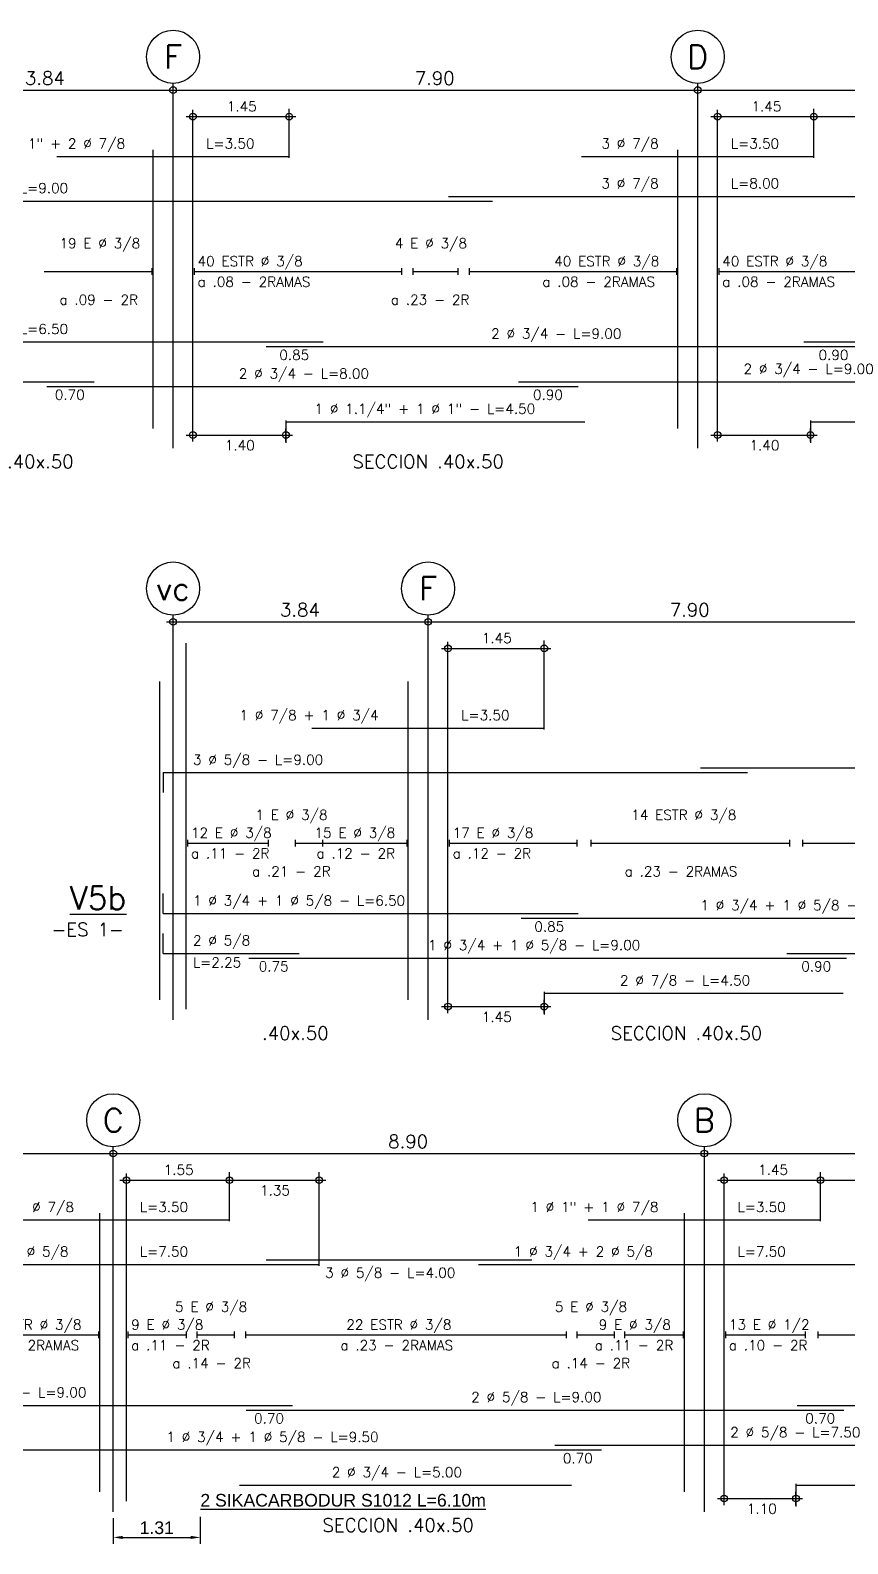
# Model space of a CAD drawing. Header units: millimetres. Extents: x 1 to 301, y -42 to 59.
# Drawn here: x 266.13 to 278.44, y 36.56 to 59.33 of the extents above; entities that cross this region are included whole.
import ezdxf
from ezdxf.enums import TextEntityAlignment as Align

# ---------------------------------------------------------------- set-up
doc = ezdxf.new("R2010")
doc.units = ezdxf.units.MM
doc.header["$LTSCALE"] = 0.0003
doc.header["$PDMODE"] = 34
doc.header["$PDSIZE"] = 0.1
for name, color, linetype in [('SIM-ACHURADOS', 8, 'Continuous'), ('SIM-COTAS', 1, 'Continuous'), ('SIM-FIBRACARB', 4, 'Continuous')]:
    doc.layers.add(name, color=color, linetype=linetype)
doc.styles.add('ARIAL EE', font='arial.ttf')
doc.styles.add('P140', font='SIMPLEX', dxfattribs={"height": 0.35})
doc.styles.add('P60', font='SIMPLEX', dxfattribs={"height": 0.16})
doc.styles.add('P80', font='SIMPLEX', dxfattribs={"height": 0.2})
doc.dimstyles.new('RE - STANDAR', dxfattribs={"dimtxt": 0.002, "dimasz": 0.0015, "dimexe": 0.001, "dimexo": 0.001, "dimgap": 0.0005, "dimtad": 1, "dimzin": 4, "dimdsep": 46, "dimtxsty": 'ARIAL EE', "dimcen": -0.001, "dimclrd": 256, "dimclre": 256, "dimclrt": 2, "dimadec": 0, "dimazin": 0, "dimtfac": 1, "dimtix": 1, "dimtofl": 0, "dimtmove": 1, "dimatfit": 0, "dimfxl": 0.0015, "dimtolj": 1, "dimtzin": 4, "dimlwd": -1, "dimlwe": -1, "dimarcsym": 0})

# ---------------------------------------------------------------- blocks, each defined once
blk = doc.blocks.new('*D36')
at = {"layer": 'SIM-COTAS', "transparency": 16777216}
for p, q in [((267.382, 36.95), (267.382, 36.564)), ((268.692, 36.967), (268.692, 36.564)), ((267.524, 36.659), (268.549, 36.659))]:
    blk.add_line(p, q, dxfattribs=at)
for points in [[(267.524, 36.682), (267.524, 36.635), (267.382, 36.659)], [(268.549, 36.682), (268.549, 36.635), (268.692, 36.659)]]:
    blk.add_solid(points, dxfattribs=at)
at = {"layer": 'SIM-COTAS', "color": 2, "transparency": 16777216, "insert": (268.037, 36.803), "char_height": 0.19, "attachment_point": 5, "style": 'ARIAL EE'}
blk.add_mtext('\\A1;1.31', dxfattribs=at)

msp = doc.modelspace()

# ---------------------------------------------------------------- linework, layer by layer
at = {"layer": 'SIM-ACHURADOS'}
for p, q in [((268.282, 53.045), (268.282, 58.535)), ((276.182, 53.045), (276.182, 58.535)), ((264.442, 58.435), (291.032, 58.435)), ((268.582, 53.205), (268.582, 58.115)), ((270.032, 57.415), (270.032, 58.155)), ((276.482, 53.205), (276.482, 58.115)), ((277.932, 57.415), (277.932, 58.155)), ((268.582, 58.035), (270.032, 58.035)), ((276.482, 58.035), (277.932, 58.035)), ((277.932, 58.035), (280.432, 58.035)), ((266.532, 57.435), (270.032, 57.435)), ((267.982, 53.345), (267.982, 57.535)), ((274.432, 57.435), (277.932, 57.435)), ((275.882, 53.345), (275.882, 57.535)), ((264.292, 56.765), (273.092, 56.765)), ((272.432, 56.835), (280.432, 56.835)), ((266.342, 55.705), (267.962, 55.705)), ((267.962, 55.755), (267.962, 55.655)), ((268.602, 55.755), (268.602, 55.655)), ((268.602, 55.705), (271.722, 55.705)), ((271.722, 55.755), (271.722, 55.655)), ((271.892, 55.755), (271.892, 55.655)), ((271.892, 55.705), (272.572, 55.705)), ((272.572, 55.755), (272.572, 55.655)), ((272.742, 55.755), (272.742, 55.655)), ((272.742, 55.705), (275.862, 55.705)), ((275.862, 55.755), (275.862, 55.655)), ((276.502, 55.755), (276.502, 55.655)), ((276.502, 55.705), (279.622, 55.705)), ((264.292, 54.645), (270.542, 54.645)), ((269.682, 54.575), (278.682, 54.575)), ((277.782, 54.645), (286.282, 54.645)), ((264.292, 54.045), (267.092, 54.045)), ((266.382, 53.975), (274.382, 53.975)), ((273.482, 54.045), (282.482, 54.045)), ((269.982, 53.465), (269.982, 53.125)), ((269.982, 53.445), (274.482, 53.445)), ((277.882, 53.465), (277.882, 53.125)), ((277.882, 53.445), (282.382, 53.445)), ((268.582, 53.245), (269.982, 53.245)), ((276.482, 53.245), (277.882, 53.245)), ((268.282, 44.445), (268.282, 50.535)), ((268.282, 50.435), (300.732, 50.435)), ((272.122, 44.445), (272.122, 50.535)), ((268.482, 44.605), (268.482, 50.115)), ((272.422, 44.605), (272.422, 50.115)), ((273.872, 48.815), (273.872, 50.155)), ((272.422, 50.035), (273.872, 50.035)), ((268.082, 44.745), (268.082, 49.535)), ((271.822, 44.745), (271.822, 49.535)), ((270.372, 48.835), (273.872, 48.835)), ((268.132, 48.165), (276.932, 48.165)), ((268.132, 48.165), (268.132, 47.865)), ((276.222, 48.235), (284.222, 48.235)), ((268.502, 47.155), (268.502, 47.055)), ((269.712, 47.155), (269.712, 47.055)), ((270.122, 47.155), (270.122, 47.055)), ((270.122, 47.155), (270.122, 47.055)), ((270.532, 47.155), (270.532, 47.055)), ((271.802, 47.155), (271.802, 47.055)), ((272.442, 47.155), (272.442, 47.055)), ((274.362, 47.155), (274.362, 47.055)), ((274.572, 47.155), (274.572, 47.055)), ((277.562, 47.155), (277.562, 47.055)), ((277.762, 47.155), (277.762, 47.055)), ((268.502, 47.105), (269.712, 47.105)), ((270.122, 47.105), (270.122, 47.105)), ((270.122, 47.105), (271.802, 47.105)), ((272.442, 47.105), (274.362, 47.105)), ((274.572, 47.105), (277.562, 47.105)), ((277.762, 47.105), (279.802, 47.105)), ((268.132, 46.045), (268.132, 46.345)), ((268.132, 46.045), (274.382, 46.045)), ((273.522, 45.975), (282.522, 45.975)), ((268.132, 45.445), (268.132, 45.745)), ((268.132, 45.445), (270.182, 45.445)), ((269.422, 45.375), (278.422, 45.375)), ((277.522, 45.445), (286.522, 45.445)), ((273.872, 44.865), (273.872, 44.525)), ((272.422, 44.645), (273.872, 44.645)), ((273.872, 44.845), (278.372, 44.845)), ((247.742, 42.435), (290.282, 42.435)), ((267.382, 37.045), (267.382, 42.535)), ((276.282, 37.045), (276.282, 42.535)), ((269.132, 41.415), (269.132, 42.155)), ((270.482, 40.745), (270.482, 42.155)), ((278.032, 41.415), (278.032, 42.155)), ((267.582, 37.205), (267.582, 42.115)), ((267.582, 42.035), (269.132, 42.035)), ((269.132, 42.035), (270.482, 42.035)), ((276.582, 37.205), (276.582, 42.115)), ((276.582, 42.035), (278.032, 42.035)), ((278.032, 42.035), (280.382, 42.035)), ((267.182, 37.345), (267.182, 41.535)), ((275.982, 37.345), (275.982, 41.535)), ((265.632, 41.435), (269.132, 41.435)), ((274.532, 41.435), (278.032, 41.435)), ((262.982, 40.765), (270.482, 40.765)), ((269.682, 40.835), (273.682, 40.835)), ((272.882, 40.765), (280.382, 40.765)), ((264.642, 39.705), (267.162, 39.705)), ((267.162, 39.755), (267.162, 39.655)), ((267.602, 39.755), (267.602, 39.655)), ((267.602, 39.705), (268.482, 39.705)), ((268.482, 39.755), (268.482, 39.655)), ((268.642, 39.755), (268.642, 39.655)), ((268.642, 39.705), (269.202, 39.705)), ((269.202, 39.755), (269.202, 39.655)), ((269.372, 39.755), (269.372, 39.655)), ((269.372, 39.705), (274.202, 39.705)), ((274.202, 39.755), (274.202, 39.655)), ((274.362, 39.755), (274.362, 39.655)), ((274.362, 39.705), (274.922, 39.705)), ((274.922, 39.755), (274.922, 39.655)), ((275.082, 39.755), (275.082, 39.655)), ((275.082, 39.705), (275.962, 39.705)), ((275.962, 39.755), (275.962, 39.655)), ((276.602, 39.755), (276.602, 39.655)), ((276.602, 39.705), (277.802, 39.705)), ((277.802, 39.755), (277.802, 39.655)), ((277.992, 39.755), (277.992, 39.655)), ((277.992, 39.705), (280.982, 39.705)), ((261.082, 38.645), (270.082, 38.645)), ((269.382, 38.575), (278.382, 38.575)), ((277.682, 38.645), (285.682, 38.645)), ((274.032, 38.045), (281.532, 38.045)), ((265.232, 37.975), (274.732, 37.975)), ((269.282, 37.445), (274.282, 37.445)), ((277.662, 37.465), (277.662, 37.125)), ((277.662, 37.445), (281.662, 37.445)), ((276.582, 37.245), (277.662, 37.245))]:
    msp.add_line(p, q, dxfattribs=at)
for centre in [(268.282, 58.935), (276.182, 58.935), (268.282, 50.935), (272.122, 50.935), (267.382, 42.935), (276.282, 42.935)]:
    msp.add_circle(centre, 0.4, dxfattribs=at)
for p in [(268.282, 58.435), (276.182, 58.435), (268.582, 58.035), (270.032, 58.035), (276.482, 58.035), (277.932, 58.035), (268.582, 53.245), (269.982, 53.245), (276.482, 53.245), (277.882, 53.245), (268.282, 50.435), (272.122, 50.435), (272.422, 50.035), (273.872, 50.035), (272.422, 44.645), (273.872, 44.645), (267.382, 42.435), (276.282, 42.435), (267.582, 42.035), (269.132, 42.035), (270.482, 42.035), (276.582, 42.035), (278.032, 42.035), (276.582, 37.245), (277.662, 37.245)]:
    msp.add_point(p, dxfattribs=at)

# ---------------------------------------------------------------- texts
at = {"layer": 'SIM-ACHURADOS', "style": 'P140'}
for s, p in [('F', (268.282, 58.935)), ('D', (276.182, 58.935)), ('F', (272.122, 50.935)), ('vc', (268.282, 50.935)), ('C', (267.382, 42.935)), ('B', (276.282, 42.935))]:
    msp.add_text(s, height=0.35, dxfattribs=at).set_placement(p, align=Align.MIDDLE)
at = {"layer": 'SIM-ACHURADOS'}
for s, height, style, p in [('3.84', 0.2, 'P80', (266.052, 58.515)), ('7.90', 0.2, 'P80', (271.922, 58.515)), ('1.45', 0.15, 'P60', (269.092, 58.115)), ('1.45', 0.15, 'P60', (276.992, 58.115)), ('1 %%c 1" + 2 %%c 7/8', 0.15, 'P60', (265.632, 57.555)), ('L=3.50', 0.15, 'P60', (268.782, 57.555)), ('3 %%c 7/8', 0.15, 'P60', (274.732, 57.555)), ('L=3.50', 0.15, 'P60', (276.682, 57.555)), ('3 %%c 5/8 - L=9.00', 0.15, 'P60', (264.742, 56.885)), ('3 %%c 7/8', 0.15, 'P60', (274.732, 56.955)), ('L=8.00', 0.15, 'P60', (276.682, 56.955)), ('19 E %%c 3/8', 0.15, 'P60', (266.572, 56.055)), ('4 E %%c 3/8', 0.15, 'P60', (271.622, 56.055)), ('40 ESTR %%c 3/8', 0.15, 'P60', (268.652, 55.785)), ('40 ESTR %%c 3/8', 0.15, 'P60', (274.022, 55.785)), ('40 ESTR %%c 3/8', 0.15, 'P60', (276.552, 55.785)), ('a .08 - 2RAMAS', 0.15, 'P60', (268.652, 55.475)), ('a .08 - 2RAMAS', 0.15, 'P60', (273.842, 55.475)), ('a .08 - 2RAMAS', 0.15, 'P60', (276.552, 55.475)), ('a .09 - 2R', 0.15, 'P60', (266.572, 55.205)), ('a .23 - 2R', 0.15, 'P60', (271.562, 55.205)), ('2 %%c 3/4 - L=6.50', 0.15, 'P60', (264.742, 54.765)), ('2 %%c 3/4 - L=9.00', 0.15, 'P60', (273.072, 54.695)), ('0.85', 0.15, 'P60', (269.882, 54.375)), ('0.90', 0.15, 'P60', (278.002, 54.375)), ('2 %%c 3/4 - L=8.00', 0.15, 'P60', (269.272, 54.095)), ('2 %%c 3/4 - L=9.00', 0.15, 'P60', (276.872, 54.165)), ('0.70', 0.15, 'P60', (266.502, 53.775)), ('1 %%c 1.1/4" + 1 %%c 1" - L=4.50', 0.15, 'P60', (270.412, 53.565)), ('0.90', 0.15, 'P60', (273.702, 53.775)), ('1.40', 0.15, 'P60', (269.062, 53.015)), ('1.40', 0.15, 'P60', (276.962, 53.015)), ('.40x.50', 0.2, 'P80', (265.782, 52.745)), ('SECCION .40x.50', 0.2, 'P80', (270.982, 52.745)), ('3.84', 0.2, 'P80', (269.892, 50.515)), ('7.90', 0.2, 'P80', (275.762, 50.515)), ('1.45', 0.15, 'P60', (272.932, 50.115)), ('1 %%c 7/8 + 1 %%c 3/4', 0.15, 'P60', (269.282, 48.955)), ('L=3.50', 0.15, 'P60', (272.622, 48.955)), ('3 %%c 5/8 - L=9.00', 0.15, 'P60', (268.582, 48.285)), ('1 E %%c 3/8', 0.15, 'P60', (269.522, 47.455)), ('14 ESTR %%c 3/8', 0.15, 'P60', (275.182, 47.455)), ('12 E %%c 3/8', 0.15, 'P60', (268.552, 47.185)), ('15 E %%c 3/8', 0.15, 'P60', (270.412, 47.185)), ('17 E %%c 3/8', 0.15, 'P60', (272.492, 47.185)), ('a .11 - 2R', 0.15, 'P60', (268.552, 46.875)), ('a .12 - 2R', 0.15, 'P60', (270.442, 46.875)), ('a .12 - 2R', 0.15, 'P60', (272.492, 46.875)), ('a .21 - 2R', 0.15, 'P60', (269.472, 46.605)), ('a .23 - 2RAMAS', 0.15, 'P60', (275.082, 46.605)), ('1 %%c 3/4 + 1 %%c 5/8 - L=6.50', 0.15, 'P60', (268.582, 46.165)), ('1 %%c 3/4 + 1 %%c 5/8 - L=9.00', 0.15, 'P60', (276.222, 46.095)), ('-ES 1-', 0.2, 'P80', (266.452, 45.705)), ('0.85', 0.15, 'P60', (273.722, 45.775)), ('2 %%c 5/8', 0.15, 'P60', (268.582, 45.565)), ('1 %%c 3/4 + 1 %%c 5/8 - L=9.00', 0.15, 'P60', (272.122, 45.495)), ('L=2.25', 0.15, 'P60', (268.582, 45.235)), ('0.75', 0.15, 'P60', (269.572, 45.175)), ('0.90', 0.15, 'P60', (277.742, 45.175)), ('2 %%c 7/8 - L=4.50', 0.15, 'P60', (275.012, 44.965)), ('1.45', 0.15, 'P60', (272.932, 44.415)), ('.40x.50', 0.2, 'P80', (269.622, 44.145)), ('SECCION .40x.50', 0.2, 'P80', (274.872, 44.145)), ('8.90', 0.2, 'P80', (271.522, 42.515)), ('1.55', 0.15, 'P60', (268.142, 42.115)), ('1.45', 0.15, 'P60', (277.092, 42.115)), ('1.35', 0.15, 'P60', (269.592, 41.805)), ('1 %%c 1" + 1 %%c 7/8', 0.15, 'P60', (264.862, 41.555)), ('L=3.50', 0.15, 'P60', (267.782, 41.555)), ('1 %%c 1" + 1 %%c 7/8', 0.15, 'P60', (273.662, 41.555)), ('L=3.50', 0.15, 'P60', (276.782, 41.555)), ('1 %%c 3/4 + 2 %%c 5/8', 0.15, 'P60', (264.612, 40.885)), ('L=7.50', 0.15, 'P60', (267.782, 40.885)), ('1 %%c 3/4 + 2 %%c 5/8', 0.15, 'P60', (273.412, 40.885)), ('L=7.50', 0.15, 'P60', (276.782, 40.885)), ('3 %%c 5/8 - L=4.00', 0.15, 'P60', (270.572, 40.565)), ('5 E %%c 3/8', 0.15, 'P60', (268.312, 40.055)), ('5 E %%c 3/8', 0.15, 'P60', (274.032, 40.055)), ('22 ESTR %%c 3/8', 0.15, 'P60', (265.322, 39.785)), ('9 E %%c 3/8', 0.15, 'P60', (267.652, 39.785)), ('22 ESTR %%c 3/8', 0.15, 'P60', (270.892, 39.785)), ('9 E %%c 3/8', 0.15, 'P60', (274.692, 39.785)), ('13 E %%c 1/2', 0.15, 'P60', (276.652, 39.785)), ('a .12 - 2RAMAS', 0.15, 'P60', (265.172, 39.475)), ('a .11 - 2R', 0.15, 'P60', (267.652, 39.475)), ('a .23 - 2RAMAS', 0.15, 'P60', (270.802, 39.475)), ('a .11 - 2R', 0.15, 'P60', (274.632, 39.475)), ('a .10 - 2R', 0.15, 'P60', (276.652, 39.475)), ('a .14 - 2R', 0.15, 'P60', (268.272, 39.205)), ('a .14 - 2R', 0.15, 'P60', (273.982, 39.205)), ('1 %%c 3/4 + 1 %%c 5/8 - L=9.00', 0.15, 'P60', (263.782, 38.765)), ('2 %%c 5/8 - L=9.00', 0.15, 'P60', (272.772, 38.695)), ('0.70', 0.15, 'P60', (269.502, 38.375)), ('0.70', 0.15, 'P60', (277.802, 38.375)), ('1 %%c 3/4 + 1 %%c 5/8 - L=9.50', 0.15, 'P60', (268.182, 38.095)), ('2 %%c 5/8 - L=7.50', 0.15, 'P60', (276.672, 38.165)), ('0.70', 0.15, 'P60', (274.152, 37.775)), ('2 %%c 3/4 - L=5.00', 0.15, 'P60', (270.672, 37.565)), ('1.10', 0.15, 'P60', (276.922, 37.015)), ('SECCION .40x.50', 0.2, 'P80', (270.532, 36.745))]:
    msp.add_text(s, height=height, dxfattribs=dict(at, style=style)).set_placement(p)
at = {"layer": 'SIM-ACHURADOS', "style": 'P140'}
msp.add_text('%%UV5b', height=0.35, dxfattribs=at).set_placement((267.582, 46.105), align=Align.RIGHT)
at = {"layer": 'SIM-FIBRACARB', "insert": (268.693, 37.313), "char_height": 0.19, "attachment_point": 1, "style": 'ARIAL EE'}
msp.add_mtext_dynamic_manual_height_columns('{\\L2 SIKACARBODUR S1012 L=6.10m}', width=4.58342, gutter_width=0.00475, heights=[0], dxfattribs=at)

# ---------------------------------------------------------------- dimensions: what is measured, and where the dimension line sits
at = {"layer": 'SIM-COTAS'}
dim = msp.add_linear_dim(base=(268.692, 36.659), p1=(267.382, 37.045), p2=(268.692, 37.062), dimstyle='RE - STANDAR', dxfattribs=at)
dim.commit()
dim.dimension.update_dxf_attribs({"geometry": '*D36', "text_midpoint": (268.037, 36.803)})

doc.saveas('drawing.dxf')
